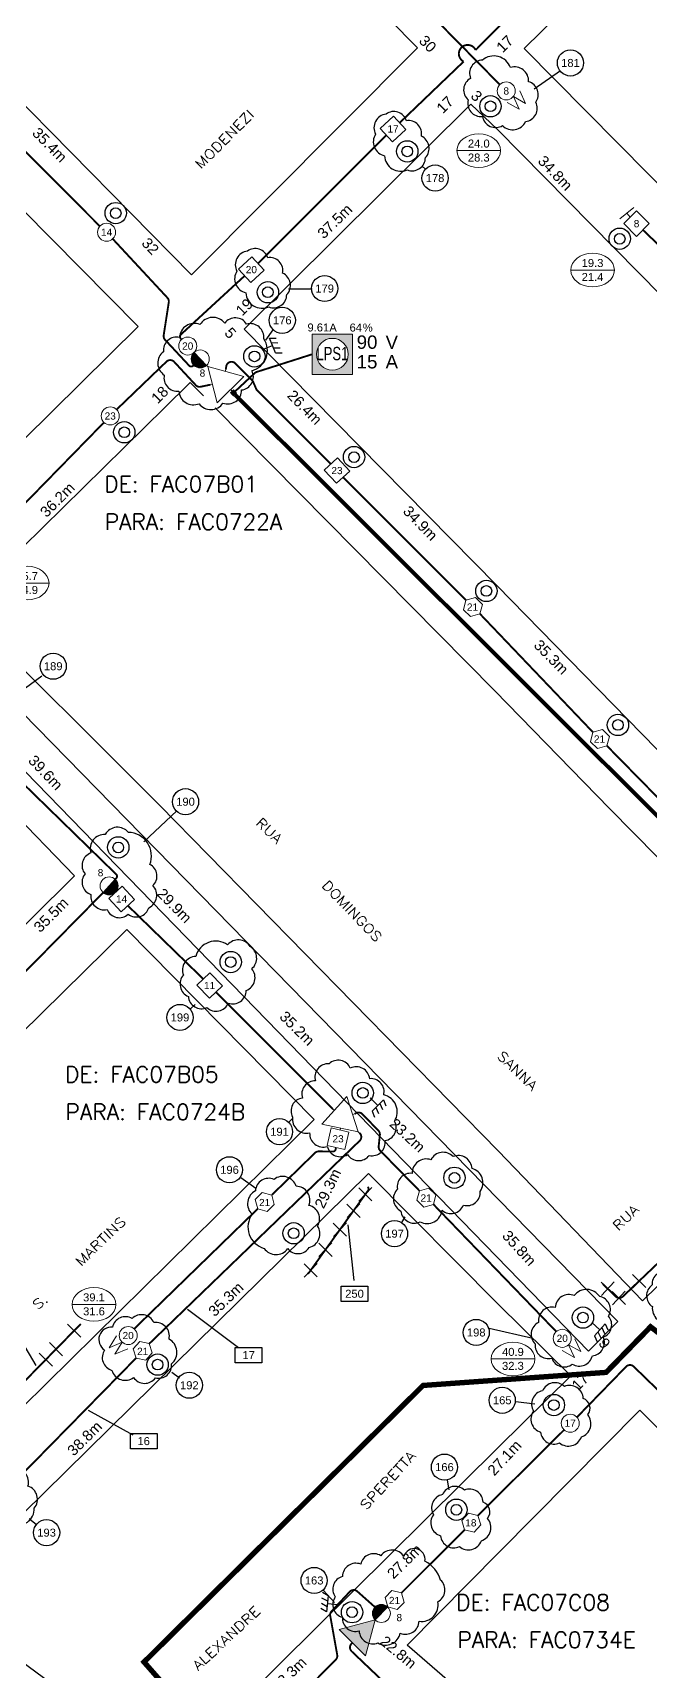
# Model space of a CAD drawing. Header units: inches. Extents: x 246034 to 247769, y 7726337 to 7727523.
# Drawn here: x 246518.2 to 246634, y 7726736.5 to 7727043.6 of the extents above; entities that cross this region are included whole.
import ezdxf
from ezdxf.enums import TextEntityAlignment as Align

# ---------------------------------------------------------------- set-up
doc = ezdxf.new("R2010")
doc.units = ezdxf.units.IN
doc.header["$LTSCALE"] = 6
doc.header["$MEASUREMENT"] = 0
for name, pattern in [('DASHDOT', [1, 0.5, -0.25, 0, -0.25]), ('DASHED', [0.75, 0.5, -0.25]), ('PHANTOMX2', [5, 2.5, -0.5, 0.5, -0.5, 0.5, -0.5])]:
    doc.linetypes.add(name, pattern=pattern)
for name, color, linetype in [('ALTERAÇÃO', 4, 'Continuous'), ('ANOTACOES', 6, 'Continuous'), ('DISTANCIA', 7, 'Continuous'), ('ELETRONICO', 4, 'Continuous'), ('NET-CBTP', 6, 'DASHDOT'), ('NET-CBTR', 3, 'DASHED'), ('NET_UPGRADE', 7, 'Continuous'), ('POSTES', 1, 'Continuous'), ('QUADRAS', 7, 'Continuous'), ('RUAS', 7, 'Continuous'), ('TERRA', 7, 'Continuous')]:
    doc.layers.add(name, color=color, linetype=linetype)
for name, color, linetype, lineweight in [('NET-AMP', 1, 'Continuous', 20), ('NET-SPLT', 1, 'Continuous', 20), ('NET-TAP', 1, 'Continuous', 20), ('NET-TERM', 1, 'Continuous', 20)]:
    doc.layers.add(name, color=color, linetype=linetype, lineweight=lineweight)
for name, color, linetype, lineweight, true_color in [('NET-AMP @ 1', 1, 'Continuous', 20, 0xff0000), ('NET-FONTE', 5, 'Continuous', 20, 0x0000ff), ('NET-LIMCEL', 9, 'PHANTOMX2', 50, 0x808080)]:
    doc.layers.add(name, color=color, linetype=linetype, lineweight=lineweight, true_color=true_color)
doc.styles.add('B', font='SIMPLEX', dxfattribs={"width": 1.2, "height": 1.8})
doc.styles.add('Folhas_CAD', font='arial.ttf')
doc.styles.add('FONTENET', font='arial.ttf')
doc.styles.add('Romans', font='ROMANS.shx', dxfattribs={"height": 3})
doc.styles.get("Standard").update_dxf_attribs({"font": 'arial.ttf'})
doc.dimstyles.get("Standard").update_dxf_attribs({"dimtxt": 0.18, "dimasz": 0.18, "dimexe": 0.18, "dimexo": 0.0625, "dimgap": 0.09, "dimtad": 0, "dimtih": 1, "dimtoh": 1, "dimdec": 4, "dimzin": 0, "dimdsep": 46, "dimtxsty": 'Standard', "dimcen": 0.09, "dimadec": 0, "dimazin": 0, "dimtfac": 1, "dimtdec": 4, "dimtofl": 0, "dimtmove": 0, "dimatfit": 3, "dimfxl": 1, "dimtolj": 1, "dimtzin": 0, "dimarcsym": 0})

# ---------------------------------------------------------------- blocks, each defined once
blk = doc.blocks.new('POSTECS')
at = {"layer": 'POSTES', "linetype": 'ByBlock'}
for radius in [2, 1]:
    blk.add_circle((0, 0), radius, dxfattribs=at)
blk = doc.blocks.new('POSTE')
at = {"layer": 'POSTES', "linetype": 'ByBlock'}
for radius in [2, 1]:
    blk.add_circle((0, 0), radius, dxfattribs=at)
blk = doc.blocks.new('TERRA')
at = {"layer": 'TERRA', "linetype": 'ByBlock'}
for p, q in [((0, 0), (0, -2.02)), ((-1.5, -2.02), (-1.97, -3.15)), ((-1.5, -2.02), (1.5, -2.02)), ((-0.49, -2.02), (-0.96, -3.15)), ((0.57, -2.02), (0.09, -3.15)), ((1.5, -2.02), (1.03, -3.15))]:
    blk.add_line(p, q, dxfattribs=at)
blk = doc.blocks.new('DC')
h = blk.add_hatch(color=256)
h.dxf.hatch_style = 1
h.paths.add_polyline_path([(3.38, 0), (0, 0, 1)])
blk.add_line((0, 0), (3.38, 0))
blk.add_circle((1.69, 0), 1.69)
at = {"color": 0}
blk.add_attdef('DCVAL', text='', height=1.35, dxfattribs=at).set_placement((3.1, 3.27), align=Align.MIDDLE)
blk = doc.blocks.new('LPI')
blk.add_solid([(0, 0.5), (1, 0.5), (0, -0.5), (1, -0.5)])
blk = doc.blocks.new('FONTE1')
h = blk.add_hatch(color=256)
h.dxf.hatch_style = 1
h.paths.add_polyline_path([(3.77, 3.78), (-3.77, 3.78), (-3.77, -3.78), (3.77, -3.78)])
h.paths.add_polyline_path([(2.98, 0, -1), (-2.98, 0, -1)], flags=16)
blk.add_lwpolyline([(-3.77, -3.78), (3.77, -3.78), (3.77, 3.78), (-3.77, 3.78)], close=True)
blk.add_circle((0, 0), 2.98)
at = {"attachment_point": 7, "style": 'FONTENET'}
for s, insert, char_height, width in [('A', (-0.57, 4.24), 1.5, 2.6616), ('%', (5.7, 4.24), 1.5, 2.6616), ('V', (9.98, 1.01), 2.5, 4.2782), ('A', (9.98, -2.66), 2.5, 4.2782)]:
    blk.add_mtext(s, dxfattribs=dict(at, insert=insert, char_height=char_height, width=width))
at = {"style": 'FONTENET'}
for tag, p in [('CO', (-0.59, 3.82)), ('POR', (5.55, 3.8))]:
    blk.add_attdef(tag, text='', height=1.5, dxfattribs=at).set_placement(p, align=Align.BOTTOM_RIGHT)
for tag, p in [('TENSÃO', (4.56, 1.01)), ('AMPERAGEM', (4.56, -2.66))]:
    blk.add_attdef(tag, p, '', height=2.5, dxfattribs=at)
at = {"style": 'FONTENET', "width": 0.206476}
blk.add_attdef('MODELO_FONTE', text='', height=2.5, dxfattribs=at).set_placement((-2.98, -1.12), (2.98, -1.12), align=Align.FIT)
blk = doc.blocks.new('LE')
at = {"layer": 'NET-AMP'}
h = blk.add_hatch(color=256, dxfattribs=at)
h.dxf.hatch_style = 1
h.paths.add_polyline_path([(0, 3.5), (0, -3.5), (6.06, 0)])
blk.add_lwpolyline([(0, 3.5), (0, -3.5), (6.06, 0)], close=True, dxfattribs=at)
blk = doc.blocks.new('TERMINAL')
blk.add_line((-1, 0), (0, 0))
blk.add_lwpolyline([(-1, -1.6875), (-1, 1.6875)])
blk = doc.blocks.new('TAP2')
at = {"color": 0}
blk.add_circle((1.69, 0), 1.69, dxfattribs=at)
blk.add_attdef('DBVAL', text='', height=1.35, dxfattribs=at).set_placement((1.69, 0), align=Align.MIDDLE)
blk = doc.blocks.new('TAP4')
blk.add_lwpolyline([(3.38, -1.69), (0, -1.69), (0, 1.69), (3.38, 1.69)], close=True)
at = {"color": 0}
blk.add_attdef('DBVAL', text='', height=1.35, dxfattribs=at).set_placement((1.69, 0), align=Align.MIDDLE)
blk = doc.blocks.new('TAP8')
blk.add_lwpolyline([(0.92, 1.59), (0, 0), (0.92, -1.59), (2.76, -1.59), (3.68, 0), (2.76, 1.59)], close=True)
blk.add_attdef('DBVAL', text='', height=1.35).set_placement((1.77, -0.06), align=Align.MIDDLE)
blk = doc.blocks.new('HI-LOW')
blk.add_lwpolyline([(-4.1, 0), (4.1, 0)])
blk.add_ellipse((0, 0), major_axis=(4.1, 0), ratio=0.768293)
for tag, p in [('END-HI', (0, 1.33)), ('END-LO', (0, -1.29))]:
    blk.add_attdef(tag, text='', height=1.5).set_placement(p, align=Align.MIDDLE_CENTER)
blk = doc.blocks.new('CX_CodUpgrade')
blk.add_circle((-0.13, 0.04), 2.45)
at = {"color": 1, "flags": 1}
for tag, p in [('RETIRAR1', (4.74, 11.47)), ('NOVO1', (28.33, 11.47)), ('RETIRAR2', (4.74, 7.94)), ('NOVO2', (28.33, 7.94)), ('RETIRAR3', (4.74, 4.42)), ('NOVO3', (28.33, 4.42)), ('RETIRAR4', (4.74, 0.89)), ('NOVO4', (28.33, 0.9)), ('RETIRAR5', (4.74, -2.63)), ('NOVO5', (28.33, -2.63)), ('RETIRAR6', (4.74, -6.15)), ('NOVO6', (28.33, -6.15)), ('RETIRAR7', (4.74, -9.68)), ('NOVO7', (28.33, -9.68)), ('RETIRAR8', (4.74, -13.2)), ('NOVO8', (28.33, -13.2)), ('RETIRAR9', (4.74, -16.73)), ('NOVO9', (28.33, -16.73))]:
    blk.add_attdef(tag, p, '', height=1.5, dxfattribs=at)
at = {"color": 7, "flags": 1}
for tag, p in [('ANTIGO1', (17.16, 11.46)), ('ANTIGO2', (17.16, 7.94)), ('ANTIGO3', (17.16, 4.41)), ('ANTIGO4', (17.16, 0.89)), ('ANTIGO5', (17.16, -2.63)), ('ANTIGO6', (17.16, -6.16)), ('ANTIGO7', (17.16, -9.68)), ('ANTIGO8', (17.16, -13.21)), ('ANTIGO9', (17.16, -16.73))]:
    blk.add_attdef(tag, p, '', height=1.5, dxfattribs=at)
at = {"color": 1}
blk.add_attdef('CODIGO', text='', height=1.5, dxfattribs=at).set_placement((-0.13, 0.04), align=Align.MIDDLE_CENTER)
blk = doc.blocks.new('AMP3')
for p, q in [((3.1, 1.71), (3.3, 2.03)), ((0, 0), (-0.33, 0)), ((3.1, -1.71), (3.3, -2.03)), ((6.06, 0), (6.38, 0))]:
    blk.add_line(p, q)
blk.add_lwpolyline([(0, 3.5), (0, -3.5), (6.06, 0)], close=True)
blk = doc.blocks.new('CARGA')
for p, q in [((-2.5, 0.81), (0, 1.62)), ((-2.5, 0.81), (0, 0)), ((-2.5, -0.81), (0, 0)), ((-2.5, -0.81), (0, -1.62))]:
    blk.add_line(p, q)
blk = doc.blocks.new('CX_CodUpgradeCabo')
blk.add_lwpolyline([(-2.63, 1.45), (2.37, 1.45), (2.37, -1.4), (-2.63, -1.4)], close=True)
at = {"color": 1}
blk.add_attdef('CODIGO', text='', height=1.5, dxfattribs=at).set_placement((-0.13, 0.04), align=Align.MIDDLE_CENTER)
at = {"color": 1, "style": 'Folhas_CAD', "flags": 1}
for tag, p in [('SERVICO', (5.97, 0.89)), ('TIPO', (17.92, 0.89)), ('COMP', (25.22, 0.89))]:
    blk.add_attdef(tag, p, '', height=1.5, dxfattribs=at)
blk = doc.blocks.new('EXCLUIR_CABOdwg')
at = {"layer": 'ANOTACOES', "color": 4}
for points in [[(-1.24, 1.23), (1.24, -1.23)], [(-1.2, -1.28), (1.21, 1.29)]]:
    blk.add_lwpolyline(points, dxfattribs=at)

msp = doc.modelspace()

# ---------------------------------------------------------------- linework, layer by layer
at = {"layer": 'NET-CBTP', "const_width": 0.75}
msp.add_lwpolyline([(246556.17, 7726975.71), (246682.26, 7726849.92, 0.390667), (246683.61, 7726849.86), (246691.06, 7726856.5)], format="xyb", dxfattribs=at)
at = {"layer": 'NET-CBTR'}
for points in [[(246687.92, 7727127.15, 0.35, 0.35, 0), (246601.24, 7727040.34, 0.35, 0.35, 0), (246601.24, 7727040.34, 0.35, 0.35, 1.399875), (246598.99, 7727038.18, 0.35, 0.35, 0), (246586.99, 7727026.69, 0, 0, 0)], [(246533.19, 7727004.95, 0.35, 0.35, 0), (246543.45, 7726993.9, 0.35, 0.35, -0.229151), (246543.71, 7726993.07, 0.35, 0.35, 0), (246542.75, 7726986.87, 0.35, 0.35, 0.229905), (246543.01, 7726986.03, 0.35, 0.35, 0), (246547.54, 7726981.17, 0.35, 0.35, 0.397791), (246548.23, 7726981.13, 0.35, 0.35, 0), (246548.39, 7726981.27, 0, 0, 0)], [(246551.51, 7726977.61, 0.35, 0.35, 0), (246549.7, 7726977.23, 0.35, 0.35, -0.251899), (246548.8, 7726977.49, 0.35, 0.35, 0), (246544.68, 7726981.94, 0.35, 0.35, 0.412748), (246543.27, 7726981.93, 0.35, 0.35, 0), (246533.92, 7726972.95, 0, 0, 0)], [(246574.09, 7726962.76, 0.35, 0.35, 0), (246560.33, 7726976.49, 0.35, 0.35, -0.09599), (246560.11, 7726976.8, 0.35, 0.35, 0), (246559.53, 7726978.14, 0.35, 0.35, 0.090265), (246559.33, 7726978.44, 0.35, 0.35, 0), (246556.19, 7726981.6, 0.35, 0.35, 0.616769), (246554.49, 7726981.07, 0.35, 0.35, 0), (246554.39, 7726980.47, 0, 0, 0)], [(246533.66, 7726884.92, 0.35, 0.35, 0), (246533.85, 7726885.1, 0.35, 0.35, 0.429418), (246533.86, 7726885.83, 0.35, 0.35, 0), (246509.74, 7726909.34, 0, 0, 0)], [(246590.69, 7726826.54, 0.35, 0.35, 0), (246583.31, 7726834.09, 0.35, 0.35, -0.212894), (246583.06, 7726834.86, 0.35, 0.35, 0), (246583.29, 7726837, 0.35, 0.35, 0.222675), (246583.01, 7726837.8, 0.35, 0.35, 0), (246580.01, 7726840.9, 0.35, 0.35, 0.340532), (246578.8, 7726841.07, 0.35, 0.35, 0), (246578.55, 7726840.93, 0, 0, 0)]]:
    msp.add_lwpolyline(points, format="xyseb", dxfattribs=at)
at = {"layer": 'NET-CBTR', "const_width": 0.35}
for points in [[(246605.77, 7727033.85), (246585.01, 7727054.94)], [(246507.01, 7727031.16), (246530.79, 7727007.31)], [(246560.43, 7727000.32), (246584.51, 7727024.4)], [(246654.21, 7726985.95), (246632.61, 7727006.61)], [(246509.68, 7726948.14), (246531.56, 7726970.54)], [(246576.38, 7726960.28), (246599.42, 7726937.22)], [(246602.05, 7726934.66), (246623.23, 7726912.48)], [(246625.86, 7726909.92), (246648.97, 7726886.39)], [(246512.65, 7726863.37), (246531.4, 7726882.41)], [(246550.19, 7726866.21), (246536.01, 7726879.99)], [(246574.49, 7726841.85), (246552.53, 7726863.78)], [(246560.38, 7726823.14), (246537.22, 7726800.65)], [(246593.33, 7726823.98), (246616.36, 7726800.13)], [(246527.2, 7726801.56), (246504.15, 7726778.07)], [(246537.58, 7726795.17), (246514.53, 7726771.68)], [(246617.83, 7726781.71), (246601.68, 7726765.68)], [(246599.17, 7726762.99), (246587.32, 7726751.15)]]:
    msp.add_lwpolyline(points, dxfattribs=at)
for points in [[(246546.08, 7726986.07), (246545.89, 7726986.34, -0.377226), (246545.96, 7726987), (246557.95, 7726998.03)], [(246540.06, 7726797.88), (246579.5, 7726835.9, 0.422776), (246579.5, 7726837.33), (246579.47, 7726837.36)], [(246575.07, 7726834.63), (246574.98, 7726834.25, -0.345435), (246574.49, 7726833.88), (246571.83, 7726833.91, 0.199067), (246571.12, 7726833.63), (246563.06, 7726825.77)], [(246569.82, 7726810.95), (246581.02, 7726826.5, 0.392228), (246581.06, 7726827.17), (246580.99, 7726827.26)], [(246625.09, 7726809.06), (246627.48, 7726806.73, 0.403175), (246628.87, 7726806.73), (246641.97, 7726819.2)], [(246647.95, 7726777.02), (246630.87, 7726793.59, 0.413867), (246629.46, 7726793.57), (246620.23, 7726784.08)], [(246582.36, 7726748.5), (246579.04, 7726751.45, 0.406572), (246577.64, 7726751.38), (246574.23, 7726747.73, 0.23628), (246573.98, 7726746.87), (246575.29, 7726739.53, -0.243653), (246575.02, 7726738.65), (246558.54, 7726721.95)], [(246590.39, 7726728.39), (246577.99, 7726740.21, -0.39373), (246577.91, 7726741.57), (246578.11, 7726741.81)]]:
    msp.add_lwpolyline(points, format="xyb", dxfattribs=at)
at = {"layer": 'NET-FONTE', "const_width": 0.35}
msp.add_lwpolyline([(246556.21, 7726976.42), (246559.85, 7726979.81, -0.098448), (246560.19, 7726980), (246570.61, 7726983.32)], format="xyb", dxfattribs=at)
at = {"layer": 'NET-LIMCEL', "const_width": 1}
msp.add_lwpolyline([(246966.86, 7726835.39), (246942.98, 7726828.79), (246907.35, 7726829.64), (246870.87, 7726842.36), (246853.9, 7726841.09), (246835.66, 7726824.55), (246883.17, 7726774.52), (246847.12, 7726737.55), (246794.94, 7726785.46), (246747.81, 7726740.04), (246681.88, 7726798.51), (246659.47, 7726781.62), (246634.04, 7726801.03), (246625.71, 7726792.49), (246591.39, 7726790.04), (246539.07, 7726738.2), (246568.11, 7726705.13), (246553.91, 7726693.7), (246523.22, 7726714.22), (246513.62, 7726706.42)], dxfattribs=at)
at = {"layer": 'NET_UPGRADE'}
for points in [[(246602.5, 7727038.45, 0.520567), (246602.5, 7727038.45, 0.520567), (246600.28, 7727035.03, 0.520567), (246599.84, 7727030.98, 0.520567), (246602.5, 7727027.88, 0.520567), (246606.3, 7727026.17, 0.520567), (246610.61, 7727026.93, 0.520567), (246612.51, 7727030.54, 0.520567), (246611.18, 7727034.4, 0.520567), (246607.76, 7727037.06, 0.520567), (246602.5, 7727038.45)], [(246588.45, 7727017.86, 0.520567), (246588.45, 7727017.86, 0.520567), (246591.83, 7727020.18, 0.520567), (246591.06, 7727024.18, 0.520567), (246588.26, 7727027.08, 0.520567), (246584.44, 7727028.33, 0.520567), (246582.47, 7727024.57, 0.520567), (246584.16, 7727020.52, 0.520567), (246588.45, 7727017.86)], [(246562.45, 7726992.18, 0.520567), (246562.45, 7726992.18, 0.520567), (246565.83, 7726994.5, 0.520567), (246565.06, 7726998.5, 0.520567), (246562.26, 7727001.4, 0.520567), (246558.45, 7727002.65, 0.520567), (246556.47, 7726998.89, 0.520567), (246558.16, 7726994.84, 0.520567), (246562.45, 7726992.18)], [(246561.53, 7726986.2, 0.520567), (246561.53, 7726986.2, 0.520567), (246558.3, 7726988.98, 0.520567), (246554.2, 7726989.15, 0.520567), (246549.55, 7726988.88, 0.520567), (246545.72, 7726986.47, 0.520567), (246542.71, 7726983.79, 0.520567), (246542.87, 7726979.41, 0.520567), (246545.61, 7726976.41, 0.520567), (246549.38, 7726974.05, 0.520567), (246553.87, 7726974.16, 0.520567), (246557.37, 7726976.62, 0.520567), (246559.29, 7726980.23, 0.520567), (246561.53, 7726986.2)], [(246536.15, 7726893.71, 0.520567), (246536.15, 7726893.71, 0.520567), (246531.79, 7726893.32, 0.520567), (246529.1, 7726889.84, 0.520567), (246528, 7726885.92, 0.520567), (246529.1, 7726882.05, 0.520567), (246532.14, 7726879.24, 0.520567), (246536.1, 7726878.36, 0.520567), (246539.98, 7726879.59, 0.520567), (246540.73, 7726883.72, 0.520567), (246540.15, 7726887.68, 0.520567), (246536.15, 7726893.71)], [(246548.76, 7726870.45, 0.520567), (246548.76, 7726870.45, 0.520567), (246546.46, 7726866.97, 0.520567), (246547.38, 7726862.96, 0.520567), (246550.86, 7726860.86, 0.520567), (246554.87, 7726861.71, 0.520567), (246558.22, 7726864.08, 0.520567), (246559.27, 7726868.15, 0.520567), (246558.94, 7726872.29, 0.520567), (246554.74, 7726872.62, 0.520567), (246548.76, 7726870.45)], [(246584, 7726844.49, 0.520567), (246584, 7726844.49, 0.520567), (246581.38, 7726847.54, 0.520567), (246577.74, 7726849.49, 0.520567), (246573.76, 7726850.33, 0.520567), (246571.22, 7726847.12, 0.520567), (246568.76, 7726843.9, 0.520567), (246566.9, 7726840.35, 0.520567), (246570.12, 7726837.38, 0.520567), (246573.42, 7726834.84, 0.520567), (246577.23, 7726833.32, 0.520567), (246581.29, 7726833.15, 0.520567), (246584.26, 7726835.94, 0.520567), (246586.04, 7726839.58, 0.520567), (246584, 7726844.49)], [(246594.94, 7726822.88, 0.520567), (246594.94, 7726822.88, 0.520567), (246598.96, 7726823.84, 0.520567), (246602.11, 7726826.41, 0.520567), (246600.56, 7726830.69, 0.520567), (246597.03, 7726832.93, 0.520567), (246592.86, 7726832.34, 0.520567), (246589.33, 7726829.78, 0.520567), (246586.6, 7726826.84, 0.520567), (246587.24, 7726822.72, 0.520567), (246590.83, 7726820.69, 0.520567), (246594.94, 7726822.88)], [(246561.59, 7726815.74, 0.520567), (246561.59, 7726815.74, 0.520567), (246566.01, 7726815.68, 0.520567), (246570.03, 7726815.91, 0.520567), (246571.61, 7726819.93, 0.520567), (246569.98, 7726823.77, 0.520567), (246567.59, 7726827.38, 0.520567), (246563.45, 7726828.66, 0.520567), (246559.96, 7726826.51, 0.520567), (246559.32, 7726822.14, 0.520567), (246561.59, 7726815.74)], [(246644.19, 7726807.93, 0.520567), (246644.19, 7726807.93, 0.520567), (246641.5, 7726811.43, 0.520567), (246637.5, 7726811.31, 0.520567), (246634.31, 7726808.87, 0.520567), (246634.38, 7726804.81, 0.508505), (246637.74, 7726801.77, 0.871871), (246641.88, 7726803.31, 0.520567), (246644.19, 7726807.93)], [(246616.16, 7726804.68, 0.520567), (246616.16, 7726804.68, 0.520567), (246613.04, 7726801.84, 0.520567), (246612.4, 7726797.81, 0.520567), (246615.52, 7726795.15, 0.520567), (246619.37, 7726794.05, 0.520567), (246623.13, 7726795.61, 0.520567), (246625.15, 7726799.09, 0.520567), (246626.16, 7726803.03, 0.520567), (246624.5, 7726806.7, 0.520567), (246619.73, 7726806.88, 0.520567), (246616.16, 7726804.68)], [(246543.76, 7726798.74, 0.520567), (246543.76, 7726798.74, 0.520567), (246540.91, 7726801.83, 0.520567), (246536.83, 7726802.58, 0.520567), (246533.16, 7726800.95, 0.79675), (246531.68, 7726796.68, 0.514746), (246533.05, 7726792.86, 0.520567), (246537.12, 7726791.52, 0.520567), (246541.2, 7726791.46, 0.520567), (246544.23, 7726794.08, 0.520567), (246543.76, 7726798.74)], [(246621.41, 7726787.6, 0.520567), (246621.41, 7726787.6, 0.520567), (246617.88, 7726789.86, 0.520567), (246613.77, 7726789.02, 0.520567), (246612.09, 7726785.24, 0.520567), (246613.43, 7726781.3, 0.520567), (246616.96, 7726779.28, 0.520567), (246621.08, 7726780.38, 0.520567), (246622.25, 7726784.57, 0.520567), (246621.41, 7726787.6)], [(246518.5, 7726767.03, 0.520567), (246518.5, 7726767.03, 0.520567), (246517.31, 7726771.19, 0.520567), (246514.62, 7726774.52, 0.520567), (246511.78, 7726777.45, 0.520567), (246508.03, 7726775.94, 0.520567), (246506.62, 7726771.87, 0.520567), (246507.67, 7726767.99, 0.520567), (246510.27, 7726764.83, 0.520567), (246514.3, 7726763.97, 0.520567), (246518.5, 7726767.03)], [(246602.65, 7726768.15, 0.520567), (246602.65, 7726768.15, 0.520567), (246599.13, 7726770.42, 0.520567), (246595.01, 7726769.58, 0.520567), (246593.33, 7726765.8, 0.520567), (246594.68, 7726761.85, 0.520567), (246598.2, 7726759.84, 0.520567), (246602.32, 7726760.93, 0.520567), (246603.49, 7726765.13, 0.520567), (246602.65, 7726768.15)], [(246583.45, 7726758.12, 0.520567), (246583.45, 7726758.12, 0.520567), (246579.7, 7726756.55, 0.520567), (246576.26, 7726754.23, 0.520567), (246574.91, 7726750.41, 0.520567), (246576.26, 7726746.59, 0.520567), (246579.4, 7726744.04, 0.520567), (246582.92, 7726741.8, 0.520567), (246587.12, 7726743.6, 0.520567), (246590.64, 7726745.84, 0.520567), (246594.16, 7726749.51, 0.520567), (246594.68, 7726753.55, 0.208409), (246591.74, 7726757.11, 0.94938), (246587.79, 7726757.97, 0.520567), (246583.45, 7726758.12)]]:
    msp.add_lwpolyline(points, format="xyb", close=True, dxfattribs=at)
at = {"layer": 'QUADRAS'}
for points in [[(246547.94, 7726998.22), (246423.5, 7727124.71), (246465.67, 7727166.86), (246590.36, 7727040.75), (246547.94, 7726998.22)], [(246494.98, 7726946.09), (246370.24, 7727072.23), (246413.49, 7727114.4), (246537.94, 7726988.51), (246494.98, 7726946.09)], [(246610.33, 7727040.64), (246652.2, 7727081.76), (246781.09, 7726952.57), (246738.74, 7726910.85), (246610.33, 7727040.64)], [(246605.24, 7726939.96), (246557.84, 7726987.99), (246600.32, 7727030.22), (246605.32, 7727025.47)], [(246605.32, 7727025.47), (246728.38, 7726900.69), (246725.85, 7726898.3)], [(246542.72, 7726973.07), (246547.74, 7726978.03), (246550.2, 7726975.55)], [(246542.05, 7726898.75), (246504.76, 7726935.86), (246542.96, 7726973.34)], [(246552.41, 7726973.3), (246604.87, 7726920.24)], [(246605.24, 7726939.96), (246646.06, 7726898.17)], [(246502.19, 7726930.4), (246627.9, 7726802), (246622.38, 7726796.47), (246497.37, 7726925.06), (246502.19, 7726930.4)], [(246604.87, 7726920.24), (246626.32, 7726898.17)], [(246513.5, 7726898.55), (246526.01, 7726885.57), (246437.02, 7726797.33), (246395.79, 7726828.34), (246466.9, 7726898.67)], [(246542.05, 7726898.75), (246605.47, 7726833.99)], [(246605.47, 7726833.99), (246632.5, 7726805.87), (246675.72, 7726848.15), (246626.32, 7726898.17)], [(246488.76, 7726758.93), (246448.18, 7726789.29), (246535.85, 7726875.53), (246570.95, 7726839.87), (246488.76, 7726758.93)], [(246605.53, 7726778.49), (246544.11, 7726717.65), (246500.07, 7726750.07), (246581.14, 7726829.78), (246605.49, 7726805.28)], [(246605.49, 7726805.28), (246619.06, 7726791.83), (246605.53, 7726778.49)], [(246605.72, 7726726.36), (246662.37, 7726676.44), (246701.55, 7726715.49), (246632.04, 7726785.38), (246605.65, 7726758.81)], [(246605.72, 7726726.36), (246588.42, 7726741.35), (246605.65, 7726758.81)]]:
    msp.add_lwpolyline(points, dxfattribs=at)

# ---------------------------------------------------------------- block references
at = {"layer": 'ALTERAÇÃO'}
for p in [(246580.55, 7726825.85), (246578.34, 7726822.77), (246575.79, 7726819.23), (246573.07, 7726815.47), (246570.31, 7726811.63), (246626.02, 7726808.15), (246631.91, 7726809.63), (246628.08, 7726806.45), (246525.96, 7726800.3), (246522.57, 7726796.84), (246520.65, 7726794.88)]:
    msp.add_blockref('EXCLUIR_CABOdwg', p, dxfattribs=at)
at = {"layer": 'ELETRONICO'}
for p, rotation in [((246561.29, 7726984.22), 111.6875285314669), ((246581.47, 7726843.92), 45.02605101205161), ((246623.01, 7726801.82), 47.75228501286484), ((246575.46, 7726748.91), 263.8899992756058)]:
    msp.add_blockref('TERRA', p, dxfattribs=dict(at, rotation=rotation))
at = {"layer": 'NET-AMP'}
for name, p, rotation in [('AMP3', (246555.27, 7726976.7), 134.7909835050867), ('LE', (246578.11, 7726741.81), 45.27500692624691)]:
    msp.add_blockref(name, p, dxfattribs=dict(at, rotation=rotation))
at = {"layer": 'NET-AMP', "xscale": -1, "rotation": 137.932153195569}
msp.add_blockref('AMP3', (246574.74, 7726841.63), dxfattribs=at)
at = {"layer": 'NET-FONTE'}
ref = msp.add_blockref('FONTE1', (246574.38, 7726983.32), dxfattribs=at)
ref.add_attrib('CO', '9.61', dxfattribs={"layer": '0', "height": 1.5, "style": 'FONTENET'}).set_placement((246573.79, 7726987.14), align=Align.BOTTOM_RIGHT)
ref.add_attrib('TENSÃO', '90', (246578.94, 7726984.34), dxfattribs={"layer": '0', "height": 2.5, "style": 'FONTENET'})
ref.add_attrib('AMPERAGEM', '15', (246578.94, 7726980.66), dxfattribs={"layer": '0', "height": 2.5, "style": 'FONTENET'})
ref.add_attrib('MODELO_FONTE', 'LPS1', dxfattribs={"layer": '0', "height": 2.5, "style": 'FONTENET', "width": 0.698764}).set_placement((246571.4, 7726982.2), (246577.37, 7726982.2), align=Align.FIT)
ref.add_attrib('POR', '64', dxfattribs={"layer": '0', "height": 1.5, "style": 'FONTENET'}).set_placement((246579.93, 7726987.12), align=Align.BOTTOM_RIGHT)
at = {"layer": 'NET-FONTE', "rotation": 311.4170520253347}
msp.add_blockref('LPI', (246555.51, 7726976.46), dxfattribs=at)
at = {"layer": 'NET-SPLT'}
ref = msp.add_blockref('DC', (246548.44, 7726983.65), dxfattribs=dict(at, rotation=313.9281424081494))
ref.add_attrib('DCVAL', '8', dxfattribs={"layer": '0', "color": 0, "height": 1.35}).set_placement((246550.02, 7726979.79), align=Align.MIDDLE)
ref = msp.add_blockref('DC', (246531.4, 7726882.41), dxfattribs=dict(at, rotation=48.09260984654208))
ref.add_attrib('DCVAL', '8', dxfattribs={"layer": '0', "color": 0, "height": 1.35}).set_placement((246530.91, 7726886.14), align=Align.MIDDLE)
ref = msp.add_blockref('DC', (246584.75, 7726748.52), dxfattribs=dict(at, rotation=225.4062615357968))
ref.add_attrib('DCVAL', '8', dxfattribs={"layer": '0', "color": 0, "height": 1.35}).set_placement((246586.93, 7726746.53), align=Align.MIDDLE)
at = {"layer": 'NET-TAP'}
for p, values in [((246605.29, 7727032.67), {'DBVAL': '8'}), ((246530.36, 7727006.19), {'DBVAL': '14'}), ((246531.04, 7726971.75), {'DBVAL': '23'}), ((246615.79, 7726798.87), {'DBVAL': '20'}), ((246617.28, 7726782.96), {'DBVAL': '17'})]:
    msp.add_blockref('TAP2', p, dxfattribs=at).add_auto_attribs(values)
ref = msp.add_blockref('TAP4', (246584.51, 7727024.4), dxfattribs=dict(at, rotation=42.66142366369642))
ref.add_attrib('DBVAL', '17', dxfattribs={"layer": '0', "color": 0, "height": 1.35}).set_placement((246585.75, 7727025.55), align=Align.MIDDLE)
ref = msp.add_blockref('TAP4', (246632.61, 7727006.61), dxfattribs=dict(at, rotation=134.998923775271))
ref.add_attrib('DBVAL', '8', dxfattribs={"layer": '0', "color": 0, "height": 1.35}).set_placement((246631.41, 7727007.8), align=Align.MIDDLE)
ref = msp.add_blockref('TAP4', (246557.95, 7726998.03), dxfattribs=dict(at, rotation=42.66142366369642))
ref.add_attrib('DBVAL', '20', dxfattribs={"layer": '0', "color": 0, "height": 1.35}).set_placement((246559.19, 7726999.18), align=Align.MIDDLE)
ref = msp.add_blockref('TAP2', (246548.44, 7726983.65), dxfattribs=dict(at, rotation=134.2484249889447))
ref.add_attrib('DBVAL', '20', dxfattribs={"layer": '0', "color": 0, "height": 1.35}).set_placement((246547.26, 7726984.86), align=Align.MIDDLE)
ref = msp.add_blockref('TAP4', (246574, 7726960.38), dxfattribs=dict(at, rotation=42.6614236636964))
ref.add_attrib('DBVAL', '23', dxfattribs={"layer": '0', "color": 0, "height": 1.35}).set_placement((246575.24, 7726961.52), align=Align.MIDDLE)
ref = msp.add_blockref('TAP8', (246599.42, 7726937.22), dxfattribs=dict(at, rotation=315.7447240898002))
ref.add_attrib('DBVAL', '21', dxfattribs={"layer": '0', "height": 1.35}).set_placement((246600.65, 7726935.94), align=Align.MIDDLE)
ref = msp.add_blockref('TAP8', (246623.23, 7726912.48), dxfattribs=dict(at, rotation=315.7447240898002))
ref.add_attrib('DBVAL', '21', dxfattribs={"layer": '0', "height": 1.35}).set_placement((246624.46, 7726911.21), align=Align.MIDDLE)
ref = msp.add_blockref('TAP4', (246533.71, 7726882.46), dxfattribs=dict(at, rotation=313.0222986568899))
ref.add_attrib('DBVAL', '14', dxfattribs={"layer": '0', "color": 0, "height": 1.35}).set_placement((246534.86, 7726881.23), align=Align.MIDDLE)
ref = msp.add_blockref('TAP4', (246550.19, 7726866.21), dxfattribs=dict(at, rotation=314.0045157700952))
ref.add_attrib('DBVAL', '11', dxfattribs={"layer": '0', "color": 0, "height": 1.35}).set_placement((246551.36, 7726865), align=Align.MIDDLE)
ref = msp.add_blockref('TAP4', (246575.83, 7726837.92), dxfattribs=dict(at, rotation=257.0581229152496))
ref.add_attrib('DBVAL', '23', dxfattribs={"layer": '0', "color": 0, "height": 1.35}).set_placement((246575.45, 7726836.27), align=Align.MIDDLE)
ref = msp.add_blockref('TAP8', (246560.38, 7726823.14), dxfattribs=dict(at, rotation=44.4715158296472))
ref.add_attrib('DBVAL', '21', dxfattribs={"layer": '0', "height": 1.35}).set_placement((246561.68, 7726824.34), align=Align.MIDDLE)
ref = msp.add_blockref('TAP8', (246590.24, 7726824.76), dxfattribs=dict(at, rotation=15.80982652314345))
ref.add_attrib('DBVAL', '21', dxfattribs={"layer": '0', "height": 1.35}).set_placement((246591.96, 7726825.18), align=Align.MIDDLE)
ref = msp.add_blockref('TAP2', (246534.84, 7726800.53), dxfattribs=dict(at, rotation=318.0916319409658))
ref.add_attrib('DBVAL', '20', dxfattribs={"layer": '0', "color": 0, "height": 1.35}).set_placement((246536.09, 7726799.4), align=Align.MIDDLE)
ref = msp.add_blockref('TAP8', (246537.58, 7726795.17), dxfattribs=dict(at, rotation=47.61740732256362))
ref.add_attrib('DBVAL', '21', dxfattribs={"layer": '0', "height": 1.35}).set_placement((246538.82, 7726796.44), align=Align.MIDDLE)
ref = msp.add_blockref('TAP8', (246598.63, 7726764.74), dxfattribs=dict(at, rotation=347.031082792687))
ref.add_attrib('DBVAL', '18', dxfattribs={"layer": '0', "height": 1.35}).set_placement((246600.35, 7726764.29), align=Align.MIDDLE)
ref = msp.add_blockref('TAP8', (246584.75, 7726748.52), dxfattribs=dict(at, rotation=45.65229664398097))
ref.add_attrib('DBVAL', '21', dxfattribs={"layer": '0', "height": 1.35}).set_placement((246586.03, 7726749.75), align=Align.MIDDLE)
at = {"layer": 'NET-TERM'}
for name, p, rotation in [('CARGA', (246608.32, 7727031.62), 132.6415085097458), ('TERMINAL', (246630.22, 7727008.99), 309.6814775691801), ('CARGA', (246534.97, 7726798.14), 41.09373956230245), ('CARGA', (246618.67, 7726797.67), 133.1203168246357)]:
    msp.add_blockref(name, p, dxfattribs=dict(at, rotation=rotation))
for p, values in [((246601.83, 7727021.48), {'END-HI': '24.0', 'END-LO': '28.3'}), ((246623.16, 7726999.09), {'END-HI': '19.3', 'END-LO': '21.4'}), ((246517.15, 7726940.43), {'END-HI': '35.7', 'END-LO': '24.9'}), ((246529.68, 7726805.22), {'END-HI': '39.1', 'END-LO': '31.6'}), ((246608.23, 7726795), {'END-HI': '40.9', 'END-LO': '32.3'})]:
    msp.add_blockref('HI-LOW', p, dxfattribs=at).add_auto_attribs(values)
at = {"layer": 'NET_UPGRADE'}
for name, p, values in [('CX_CodUpgrade', (246619.15, 7727037.88), {'CODIGO': '181'}), ('CX_CodUpgrade', (246593.76, 7727016.3), {'CODIGO': '178'}), ('CX_CodUpgrade', (246573.06, 7726995.6), {'CODIGO': '179'}), ('CX_CodUpgrade', (246565.12, 7726989.64), {'CODIGO': '176'}), ('CX_CodUpgrade', (246522.17, 7726924.81), {'CODIGO': '189'}), ('CX_CodUpgrade', (246546.98, 7726899.41), {'CODIGO': '190'}), ('CX_CodUpgrade', (246545.94, 7726858.98), {'CODIGO': '199'}), ('CX_CodUpgrade', (246564.6, 7726837.56), {'CODIGO': '191'}), ('CX_CodUpgrade', (246555.22, 7726830.42), {'CODIGO': '196'}), ('CX_CodUpgrade', (246586.17, 7726818.45), {'CODIGO': '197'}), ('CX_CodUpgradeCabo', (246578.66, 7726807.19), {'CODIGO': '250'}), ('CX_CodUpgrade', (246601.48, 7726799.93), {'CODIGO': '198'}), ('CX_CodUpgradeCabo', (246558.81, 7726795.68), {'CODIGO': '17'}), ('CX_CodUpgrade', (246547.69, 7726790.04), {'CODIGO': '192'}), ('CX_CodUpgrade', (246606.36, 7726787.22), {'CODIGO': '165'}), ('CX_CodUpgradeCabo', (246539.13, 7726779.57), {'CODIGO': '16'}), ('CX_CodUpgrade', (246595.52, 7726774.69), {'CODIGO': '166'}), ('CX_CodUpgrade', (246520.93, 7726762.41), {'CODIGO': '193'}), ('CX_CodUpgrade', (246571.09, 7726753.45), {'CODIGO': '163'})]:
    msp.add_blockref(name, p, dxfattribs=at).add_auto_attribs(values)
at = {"layer": 'POSTES'}
for name, p in [('POSTE', (246604.02, 7727029.79)), ('POSTE', (246588.42, 7727021.34)), ('POSTE', (246533.76, 7727009.77)), ('POSTE', (246628.25, 7727004.96)), ('POSTE', (246562.29, 7726994.94)), ('POSTE', (246559.77, 7726982.92)), ('POSTECS', (246535.36, 7726968.69)), ('POSTE', (246578.44, 7726964.04)), ('POSTE', (246603.26, 7726938.95)), ('POSTECS', (246627.92, 7726913.84)), ('POSTECS', (246534.24, 7726890.88)), ('POSTE', (246555.32, 7726869.4)), ('POSTE', (246580.08, 7726844.86)), ('POSTE', (246597.27, 7726828.96)), ('POSTE', (246567.12, 7726818.56)), ('POSTECS', (246621.37, 7726802.76)), ('POSTE', (246541.62, 7726793.94)), ('POSTE', (246615.91, 7726786.37)), ('POSTE', (246597.63, 7726766.74)), ('POSTE', (246578.07, 7726747.54))]:
    msp.add_blockref(name, p, dxfattribs=at)

# ---------------------------------------------------------------- texts
at = {"layer": 'DISTANCIA'}
for s, rotation, p in [('30', 314.6641, (246592.27, 7727041.51)), ('17', 44.9844, (246606.71, 7727041.5)), ('17', 44.9844, (246595.5, 7727030.09)), ('3', 314.6641, (246601.42, 7727031.74)), ('35.4m', 314.7124, (246521.39, 7727022.56)), ('34.8m', 313.9814, (246616.17, 7727017.29)), ('37.5m', 44.507, (246574.83, 7727008.25)), ('32', 313.2798, (246540.26, 7727003.57)), ('19', 45.2202, (246557.86, 7726992.16)), ('5', 313.2798, (246555.26, 7726987.3)), ('18', 45.2202, (246542.02, 7726975.73)), ('26.4m', 314.6765, (246569.2, 7726973.37)), ('36.2m', 44.9844, (246522.82, 7726956.05)), ('34.9m', 314.201, (246590.89, 7726951.66)), ('35.3m', 314.4801, (246615.42, 7726926.56)), ('39.6m', 313.7425, (246520.62, 7726904.91)), ('29.9m', 314.5341, (246544.77, 7726879.97)), ('35.5m', 44.9844, (246521.62, 7726878.24)), ('35.2m', 315.4248, (246567.77, 7726856.98)), ('23.2m', 317.1824, (246588.47, 7726836.92)), ('29.3m', 64.474, (246573.52, 7726826.96)), ('35.8m', 312.4038, (246609.42, 7726815.8)), ('35.3m', 43.9491, (246554.41, 7726806.21)), ('9', 310.1414, (246625.41, 7726797.94)), ('17', 45.5053, (246620.84, 7726790.74)), ('38.8m', 44.8275, (246527.93, 7726780.12)), ('27.1m', 47.1992, (246606.63, 7726776.5)), ('27.8m', 44.3684, (246587.91, 7726757.06)), ('22.8m', 320.2777, (246586.75, 7726740.04)), ('33.3m', 44.2137, (246566.24, 7726735.92))]:
    msp.add_text(s, height=2, rotation=rotation, dxfattribs=at).set_placement(p, align=Align.MIDDLE)
at = {"layer": 'NET-AMP @ 1', "style": 'Romans'}
for s, p in [('DE: FAC07B01', (246531.62, 7726957.49)), ('PARA: FAC0722A', (246531.69, 7726950.42)), ('DE: FAC07B05', (246524.25, 7726846.85)), ('PARA: FAC0724B', (246524.36, 7726839.8)), ('DE: FAC07C08', (246597.6, 7726747.88)), ('PARA: FAC0734E', (246597.83, 7726740.85))]:
    msp.add_text(s, height=3, dxfattribs=at).set_placement(p)
at = {"layer": 'RUAS', "style": 'B', "width": 1.2}
for s, rotation, p in [('MODENEZI', 45, (246549.71, 7727017.91)), ('RUA', 316, (246559.86, 7726895.34)), ('DOMINGOS', 314, (246572.27, 7726883.66)), ('SANNA', 316, (246605.11, 7726851.59)), ('MARTINS', 44, (246527.24, 7726812.25)), ('RUA', 44, (246627.99, 7726818.9)), ('S.', 39, (246519.09, 7726804.12)), ('SPERETTA', 47, (246580.7, 7726766.55)), ('ALEXANDRE', 43, (246549.19, 7726736.47))]:
    msp.add_text(s, height=1.8, rotation=rotation, dxfattribs=at).set_placement(p)

# ---------------------------------------------------------------- leaders
at = {"layer": 'NET_UPGRADE'}
for points in [[(246612.19, 7727033.07), (246617.13, 7727036.49)], [(246591.17, 7727018.61), (246591.93, 7727017.93)], [(246566.13, 7726995.6), (246570.61, 7726995.6)], [(246561.92, 7726985.96), (246563.31, 7726987.89)], [(246512.36, 7726917.48), (246519.89, 7726923.04)], [(246539.05, 7726891.94), (246545.19, 7726897.73)], [(246548.64, 7726861.46), (246547.75, 7726860.64)], [(246566.88, 7726840.08), (246566.24, 7726839.38)], [(246560.03, 7726826.93), (246557.2, 7726828.98)], [(246587.99, 7726821.67), (246587.37, 7726820.58)], [(246577.26, 7726820.12), (246578.39, 7726809.68)], [(246547.19, 7726804.35), (246556.8, 7726797.18)], [(246611.96, 7726798.85), (246603.8, 7726800.7)], [(246518.86, 7726793.78), (246516.13, 7726798.32)], [(246544.29, 7726792.55), (246545.72, 7726791.49)], [(246528.61, 7726785.39), (246536.94, 7726780.78)], [(246612.36, 7726786.55), (246608.79, 7726786.95)], [(246596.26, 7726770.45), (246595.94, 7726772.28)], [(246517.51, 7726765.08), (246519, 7726763.92)], [(246574.75, 7726749.38), (246572.73, 7726751.63)]]:
    msp.add_leader(points, dimstyle='Standard', dxfattribs=at)

doc.saveas('drawing.dxf')
